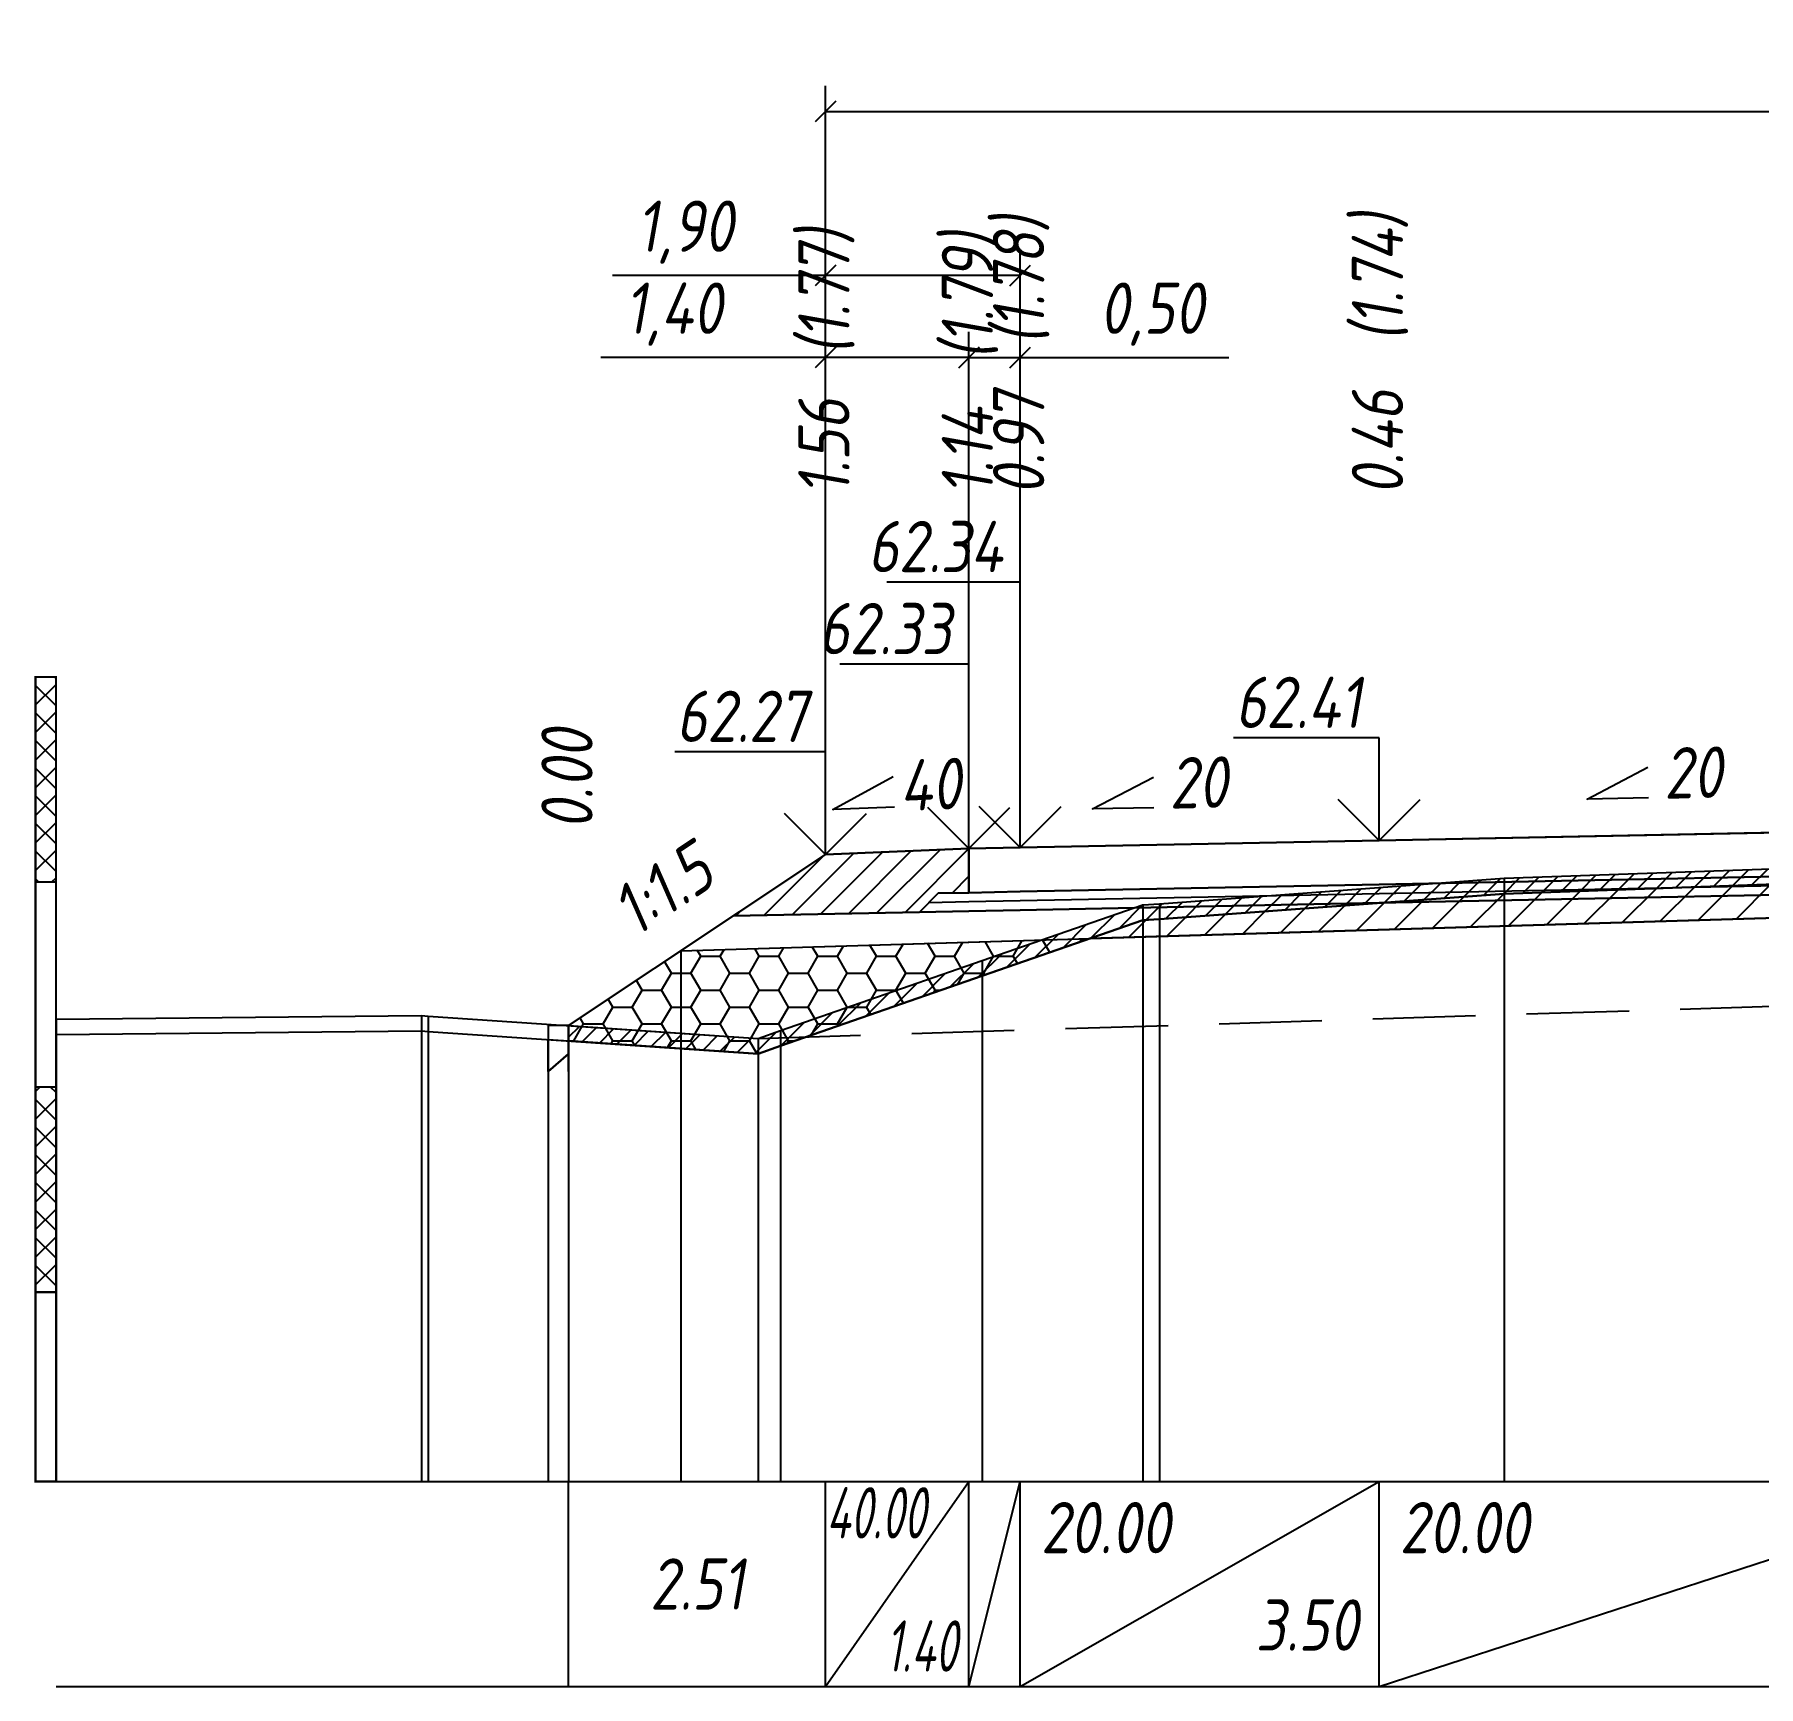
# Model space of a CAD drawing. Extents: x -717 to 1451, y -133302 to 233.
# Drawn here: x 78.9 to 163, y -2733 to -2652.4 of the extents above; entities that cross this region are included whole.
import ezdxf
from ezdxf.enums import TextEntityAlignment as Align

# ---------------------------------------------------------------- set-up
doc = ezdxf.new("R2010")
doc.units = 0
doc.linetypes.add('штриховая', pattern=[0.75, 0.5, -0.25])
for name, color, linetype in [('Интерполированный поперечник', 2, 'Continuous'), ('Код_514', 1, 'Continuous'), ('Контур_0', 7, 'Continuous'), ('Контур_2521', 7, 'Continuous'), ('Контур_2564', 7, 'Continuous'), ('Контур_2660', 7, 'Continuous'), ('Контур_2665', 7, 'Continuous'), ('Контур_400', 7, 'Continuous'), ('Контур_508', 7, 'Continuous'), ('Контур_512', 7, 'Continuous'), ('Контур_513', 7, 'Continuous'), ('Контур_818', 7, 'Continuous'), ('Красный поперечник', 1, 'Continuous'), ('Линейка абсолютных высот', 7, 'Continuous'), ('Объём_2501', 7, 'Continuous'), ('Объём_2564', 7, 'Continuous'), ('Объём_2650', 7, 'Continuous'), ('Объём_2660', 7, 'Continuous'), ('Объём_2661', 7, 'Continuous'), ('Объём_2663', 7, 'Continuous'), ('Объём_2665', 7, 'Continuous'), ('Объём_2666', 7, 'Continuous'), ('Откосы', 7, 'Continuous'), ('Отметки покрытия', 7, 'Continuous'), ('Рабочие отметки', 7, 'Continuous'), ('Рабочие отметки доп.', 7, 'Continuous'), ('Таблица', 7, 'Continuous'), ('Уклоны проезжей части', 7, 'Continuous'), ('Черный поперечник', 3, 'Continuous')]:
    doc.layers.add(name, color=color, linetype=linetype)
for name, color, linetype, true_color in [('Контур_2540', 2, 'Continuous', 0xffff00), ('Контур_2560', 2, 'Continuous', 0xffff00), ('Контур_2561', 7, 'Continuous', 0xff8040), ('Контур_2562', 3, 'Continuous', 0x00ff00), ('Контур_2563', 7, 'Continuous', 0xff8000), ('Контур_2570', 7, 'Continuous', 0x80ff00), ('Контур_2583', 3, 'Continuous', 0x00ff00), ('Контур_2736', 4, 'Continuous', 0x00ffff), ('Контур_2737', 4, 'Continuous', 0x00ffff), ('Контур_2738', 4, 'Continuous', 0x00ffff), ('Контур_2739', 4, 'Continuous', 0x00ffff), ('Контур_2741', 4, 'Continuous', 0x00ffff), ('Контур_2742', 4, 'Continuous', 0x00ffff), ('Контур_2743', 4, 'Continuous', 0x00ffff), ('Контур_2744', 7, 'Continuous', 0xa4ffff), ('Контур_2745', 7, 'Continuous', 0xa4ffff), ('Контур_2747', 4, 'Continuous', 0x00ffff), ('Контур_2748', 4, 'Continuous', 0x00ffff), ('Контур_2749', 4, 'Continuous', 0x00ffff), ('Контур_2750', 4, 'Continuous', 0x00ffff), ('Контур_2751', 4, 'Continuous', 0x00ffff), ('Контур_2752', 4, 'Continuous', 0x00ffff), ('Контур_402', 7, 'Continuous', 0xff6464), ('Контур_703', 4, 'Continuous', 0x00ffff), ('Контур_705', 4, 'Continuous', 0x00ffff), ('Контур_707', 4, 'Continuous', 0x00ffff), ('Контур_720', 131, 'Continuous', 0xaaffff), ('Объём_2500', 7, 'Continuous', 0xc0c0c0), ('Объём_2520', 7, 'Continuous', 0x80ffff), ('Объём_2540', 2, 'Continuous', 0xffff00), ('Объём_2560', 2, 'Continuous', 0xffff00), ('Объём_2561', 7, 'Continuous', 0xff8040), ('Объём_2562', 3, 'Continuous', 0x00ff00), ('Объём_2563', 7, 'Continuous', 0xff8000), ('Объём_2570', 7, 'Continuous', 0x80ff00), ('Объём_2580', 3, 'Continuous', 0x00ff00), ('Объём_2583', 3, 'Continuous', 0x00ff00), ('Объём_2593', 3, 'Continuous', 0x00ff00), ('Объём_2597', 3, 'Continuous', 0x00ff00), ('Объём_2600', 7, 'Continuous', 0x808000)]:
    doc.layers.add(name, color=color, linetype=linetype, true_color=true_color)
doc.styles.get("Standard").update_dxf_attribs({"font": 'txt', "height": 2.5})
doc.styles.add('М', font='romand.shx', dxfattribs={"width": 0.8, "oblique": 10, "height": 2.5})
doc.dimstyles.new('ISO-25', dxfattribs={"dimtxt": 2.5, "dimasz": 2.5, "dimexe": 1.25, "dimexo": 0.625, "dimtad": 1, "dimtxsty": 'Standard', "dimcen": 2.5, "dimadec": 0, "dimazin": 0, "dimtfac": 1, "dimtmove": 0, "dimatfit": 3, "dimfxl": 1, "dimarcsym": 0})

# ---------------------------------------------------------------- blocks, each defined once
blk = doc.blocks.new('_Oblique')
at = {"color": 0, "linetype": 'ByBlock', "lineweight": -2}
blk.add_line((-0.5, -0.5), (0.5, 0.5), dxfattribs=at)
blk = doc.blocks.new('*D57')
at = {"color": 0, "lineweight": -2, "transparency": 16777216}
for p, q in [((117.53, -2691.85), (117.53, -2666.93)), ((124.53, -2691.57), (124.53, -2666.93)), ((117.53, -2668.18), (106.58, -2668.18)), ((124.53, -2668.18), (117.53, -2668.18))]:
    blk.add_line(p, q, dxfattribs=at)
at = {"layer": 'Defpoints', "color": 0, "transparency": 16777216}
for p in [(124.53, -2668.18), (117.53, -2692.475), (124.53, -2692.195)]:
    blk.add_point(p, dxfattribs=at)
at = {"color": 0, "lineweight": -2, "transparency": 16777216, "rotation": 180}
blk.add_blockref('_Oblique', (117.53, -2668.18), dxfattribs=at)
at = {"color": 0, "lineweight": -2, "transparency": 16777216}
blk.add_blockref('_Oblique', (124.53, -2668.18), dxfattribs=at)
at = {"color": 0, "transparency": 16777216, "insert": (110.121, -2666.067), "char_height": 2.5, "width": 8.75, "attachment_point": 5, "style": 'М'}
blk.add_mtext('1,40', dxfattribs=at)
blk = doc.blocks.new('*D59')
at = {"color": 0, "lineweight": -2, "transparency": 16777216}
for p, q in [((124.53, -2691.57), (124.53, -2666.93)), ((127.03, -2691.52), (127.03, -2666.93)), ((124.53, -2668.18), (127.03, -2668.18)), ((127.03, -2668.18), (137.21, -2668.18))]:
    blk.add_line(p, q, dxfattribs=at)
at = {"layer": 'Defpoints', "color": 0, "transparency": 16777216}
for p in [(127.03, -2668.18), (124.53, -2692.195), (127.03, -2692.145)]:
    blk.add_point(p, dxfattribs=at)
at = {"color": 0, "lineweight": -2, "transparency": 16777216, "rotation": 180}
blk.add_blockref('_Oblique', (124.53, -2668.18), dxfattribs=at)
at = {"color": 0, "lineweight": -2, "transparency": 16777216}
blk.add_blockref('_Oblique', (127.03, -2668.18), dxfattribs=at)
at = {"color": 0, "transparency": 16777216, "insert": (133.448, -2666.067), "char_height": 2.5, "width": 9.16667, "attachment_point": 5, "style": 'М'}
blk.add_mtext('0,50', dxfattribs=at)
blk = doc.blocks.new('*D62')
at = {"color": 0, "lineweight": -2, "transparency": 16777216}
for p, q in [((117.53, -2691.85), (117.53, -2662.93)), ((127.03, -2691.52), (127.03, -2662.93)), ((117.53, -2664.18), (107.145, -2664.18)), ((127.03, -2664.18), (117.53, -2664.18))]:
    blk.add_line(p, q, dxfattribs=at)
at = {"layer": 'Defpoints', "color": 0, "transparency": 16777216}
for p in [(127.03, -2664.18), (117.53, -2692.475), (127.03, -2692.145)]:
    blk.add_point(p, dxfattribs=at)
at = {"color": 0, "lineweight": -2, "transparency": 16777216, "rotation": 180}
blk.add_blockref('_Oblique', (117.53, -2664.18), dxfattribs=at)
at = {"color": 0, "lineweight": -2, "transparency": 16777216}
blk.add_blockref('_Oblique', (127.03, -2664.18), dxfattribs=at)
at = {"color": 0, "transparency": 16777216, "insert": (110.685, -2662.067), "char_height": 2.5, "width": 8.75, "attachment_point": 5, "style": 'М'}
blk.add_mtext('1,90', dxfattribs=at)
blk = doc.blocks.new('*D63')
at = {"color": 0, "lineweight": -2, "transparency": 16777216}
for p, q in [((117.53, -2691.85), (117.53, -2654.93)), ((233.03, -2691.85), (233.03, -2654.93)), ((117.53, -2656.18), (233.03, -2656.18))]:
    blk.add_line(p, q, dxfattribs=at)
at = {"layer": 'Defpoints', "color": 0, "transparency": 16777216}
for p in [(233.03, -2656.18), (117.53, -2692.475), (233.03, -2692.475)]:
    blk.add_point(p, dxfattribs=at)
at = {"color": 0, "lineweight": -2, "transparency": 16777216, "rotation": 180}
blk.add_blockref('_Oblique', (117.53, -2656.18), dxfattribs=at)
at = {"color": 0, "lineweight": -2, "transparency": 16777216}
blk.add_blockref('_Oblique', (233.03, -2656.18), dxfattribs=at)
at = {"color": 0, "transparency": 16777216, "insert": (175.28, -2654.067), "char_height": 2.5, "width": 11.25, "attachment_point": 5, "style": 'М'}
blk.add_mtext('23,10', dxfattribs=at)

msp = doc.modelspace()

# ---------------------------------------------------------------- hatches: boundary and pattern name
at = {"layer": 'Линейка абсолютных высот'}
h = msp.add_hatch(dxfattribs=at)
h.set_pattern_fill('ANSI37', scale=0.3, style=0)
h.paths.add_polyline_path([(80, -2693.766), (80, -2683.766), (79, -2683.766), (79, -2693.766)])
h = msp.add_hatch(dxfattribs=at)
h.set_pattern_fill('ANSI37', scale=0.3, style=0)
h.paths.add_polyline_path([(80, -2713.766), (80, -2703.766), (79, -2703.766), (79, -2713.766)])
at = {"layer": 'Объём_2563'}
h = msp.add_hatch(dxfattribs=at)
h.set_pattern_fill('ANSI31', color=256, scale=0.3)
h.paths.add_polyline_path([(123.03, -2694.313), (124.53, -2694.283), (124.53, -2692.133), (117.53, -2692.413), (113.03, -2695.413), (122.111, -2695.231)])
at = {"layer": 'Объём_2570'}
h = msp.add_hatch(dxfattribs=at)
h.set_pattern_fill('ANSI31', color=256, scale=0.2)
h.paths.add_polyline_path([(175.28, -2693.465), (150.638, -2694.333), (133.83, -2695.571), (133.004, -2695.618), (125.174, -2698.342), (115.331, -2701.747), (114.248, -2702.137), (105, -2701.516), (105, -2700.766), (114.248, -2701.387), (115.331, -2700.997), (125.174, -2697.592), (133.004, -2694.868), (133.83, -2694.821), (150.638, -2693.583), (175.28, -2692.715)])
at = {"layer": 'Объём_2600'}
h = msp.add_hatch(dxfattribs=at)
h.set_pattern_fill('ANSI31', color=6, scale=0.4)
h.paths.add_polyline_path([(133.83, -2695.571), (150.638, -2694.333), (175.28, -2693.465), (175.28, -2695.168), (130.431, -2696.513), (133.004, -2695.618)])
h = msp.add_hatch(dxfattribs=at)
h.set_pattern_fill('HONEY', color=5, scale=0.3)
h.paths.add_polyline_path([(125.174, -2698.342), (115.331, -2701.747), (114.248, -2702.137), (105, -2701.516), (105, -2700.766), (110.481, -2697.112), (130.431, -2696.513)])
h = msp.add_hatch(dxfattribs=at)
h.set_pattern_fill('ANSI31', color=6, scale=0.4)
h.paths.add_polyline_path([(104, -2701.449), (105, -2701.516), (105, -2702.15), (104, -2703)])

# ---------------------------------------------------------------- linework, layer by layer
at = {"layer": 'Интерполированный поперечник', "linetype": 'штриховая', "ltscale": 10, "flags": 128}
msp.add_lwpolyline([(114.248, -2701.387), (246.697, -2697.19)], dxfattribs=at)
at = {"layer": 'Код_514'}
for p, q in [((105, -2733), (105, -2723)), ((117.53, -2733), (117.53, -2723)), ((117.53, -2733), (124.53, -2723)), ((124.53, -2733), (124.53, -2723)), ((124.53, -2733), (127.03, -2723)), ((127.03, -2733), (127.03, -2723)), ((127.03, -2733), (144.53, -2723)), ((144.53, -2733), (144.53, -2723)), ((144.53, -2733), (175.28, -2723))]:
    msp.add_line(p, q, dxfattribs=at)
at = {"layer": 'Контур_0', "flags": 128}
for points in [[(175.28, -2691.118), (144.53, -2691.733), (127.03, -2692.083), (127.03, -2692.083), (127.03, -2692.083), (127.03, -2692.083), (127.03, -2692.083), (124.53, -2692.133), (124.53, -2694.283), (127.03, -2694.233), (127.03, -2694.233), (127.03, -2694.233), (127.03, -2694.233), (127.03, -2694.233), (127.03, -2694.233), (144.53, -2693.883), (175.28, -2693.268), (175.28, -2691.118)], [(117.53, -2692.413), (105, -2700.766), (105, -2700.766), (105, -2700.766), (105, -2700.766), (105, -2700.766), (105, -2700.766), (105, -2700.766), (105, -2700.766), (105, -2700.766), (105, -2700.766), (105, -2700.766), (105, -2700.766), (105, -2700.766), (105, -2700.766), (105, -2703)], [(117.53, -2692.413), (105, -2700.766), (105, -2700.766), (105, -2700.766), (105, -2700.766), (105, -2700.766), (105, -2700.766), (105, -2700.766), (105, -2700.766), (105, -2700.766), (105, -2700.766), (105, -2700.766), (105, -2700.766), (105, -2700.766), (105, -2700.766), (105, -2703), (105, -2703), (105, -2700.766), (105, -2700.766), (105, -2700.766), (105, -2700.766), (105, -2700.766), (105, -2700.766), (105, -2700.766), (105, -2700.766), (105, -2700.766), (105, -2700.766), (105, -2700.766), (105, -2700.766), (105, -2700.766)], [(117.53, -2692.413), (117.53, -2692.413)], [(175.28, -2693.268), (144.53, -2693.883), (127.03, -2694.233), (127.03, -2694.233), (127.03, -2694.233), (127.03, -2694.233), (127.03, -2694.233), (127.03, -2694.233), (124.53, -2694.283), (123.03, -2694.313), (122.111, -2695.231), (124.53, -2695.183), (127.03, -2695.133), (127.03, -2695.133), (127.03, -2695.133), (127.03, -2695.133), (127.03, -2695.133), (127.03, -2695.133), (144.53, -2694.783), (175.28, -2694.168), (175.28, -2693.268)], [(113.03, -2695.413), (122.111, -2695.231), (123.03, -2694.313), (124.53, -2694.283)]]:
    msp.add_lwpolyline(points, dxfattribs=at)
at = {"layer": 'Контур_2521', "color": 250, "flags": 128}
msp.add_lwpolyline([(175.28, -2693.718), (144.53, -2694.333), (127.03, -2694.683), (127.03, -2694.683), (127.03, -2694.683), (127.03, -2694.683), (127.03, -2694.683), (127.03, -2694.683), (124.53, -2694.733), (122.57, -2694.772)], dxfattribs=at)
at = {"layer": 'Контур_2540', "flags": 128}
msp.add_lwpolyline([(144.53, -2694.783), (127.03, -2695.133), (124.53, -2695.183), (122.111, -2695.231), (113.03, -2695.413), (110.481, -2697.112), (175.28, -2695.168), (175.28, -2694.168), (144.53, -2694.783)], dxfattribs=at)
at = {"layer": 'Контур_2560', "flags": 128}
msp.add_lwpolyline([(117.53, -2692.413), (117.53, -2692.413), (117.53, -2692.413), (124.53, -2692.133)], dxfattribs=at)
at = {"layer": 'Контур_2561', "flags": 128}
msp.add_lwpolyline([(124.53, -2692.133), (124.53, -2692.133), (117.53, -2692.413), (117.53, -2692.413), (124.53, -2692.133)], dxfattribs=at)
at = {"layer": 'Контур_2562', "flags": 128}
msp.add_lwpolyline([(117.53, -2692.413), (117.53, -2692.413), (117.53, -2692.413), (117.53, -2692.413), (117.53, -2692.413)], dxfattribs=at)
at = {"layer": 'Контур_2563', "flags": 128}
msp.add_lwpolyline([(123.03, -2694.313), (124.53, -2694.283), (124.53, -2692.133), (117.53, -2692.413), (113.03, -2695.413), (122.111, -2695.231), (123.03, -2694.313)], dxfattribs=at)
at = {"layer": 'Контур_2564', "flags": 128}
msp.add_lwpolyline([(117.53, -2692.413), (124.53, -2692.133)], dxfattribs=at)
at = {"layer": 'Контур_2570', "flags": 128}
msp.add_lwpolyline([(80, -2701.2), (97.821, -2701.027), (98.158, -2701.056), (114.248, -2702.137), (115.331, -2701.747), (125.174, -2698.342), (133.004, -2695.618), (133.83, -2695.571), (150.638, -2694.333), (175.28, -2693.465), (176.159, -2693.434), (176.778, -2693.411), (202.936, -2693.152), (203.255, -2693.151), (216.691, -2693.675), (225.475, -2694.02), (243.31, -2697.365), (246.697, -2697.94), (251.087, -2697.184), (283.287, -2690.429)], dxfattribs=at)
at = {"layer": 'Контур_2583', "flags": 128}
msp.add_lwpolyline([(104, -2703), (105, -2702.15), (105, -2700.766), (104, -2700.766), (104, -2703)], dxfattribs=at)
at = {"layer": 'Контур_2660', "flags": 128}
msp.add_lwpolyline([(110.481, -2697.112), (175.28, -2695.168)], dxfattribs=at)
at = {"layer": 'Контур_2665', "flags": 128}
msp.add_lwpolyline([(117.53, -2692.413), (117.53, -2692.413)], dxfattribs=at)
at = {"layer": 'Контур_2736', "flags": 128}
msp.add_lwpolyline([(117.53, -2692.413), (105, -2700.766)], dxfattribs=at)
at = {"layer": 'Контур_2737', "flags": 128}
msp.add_lwpolyline([(105, -2700.766), (105, -2700.766)], dxfattribs=at)
at = {"layer": 'Контур_2738', "flags": 128}
msp.add_lwpolyline([(105, -2700.766), (105, -2700.766)], dxfattribs=at)
at = {"layer": 'Контур_2739', "flags": 128}
msp.add_lwpolyline([(105, -2700.766), (105, -2700.766)], dxfattribs=at)
at = {"layer": 'Контур_2741', "flags": 128}
msp.add_lwpolyline([(105, -2700.766), (105, -2700.766)], dxfattribs=at)
at = {"layer": 'Контур_2742', "flags": 128}
msp.add_lwpolyline([(105, -2700.766), (105, -2700.766)], dxfattribs=at)
at = {"layer": 'Контур_2743', "flags": 128}
msp.add_lwpolyline([(105, -2700.766), (105, -2700.766)], dxfattribs=at)
at = {"layer": 'Контур_2744', "flags": 128}
msp.add_lwpolyline([(105, -2700.766), (105, -2700.766)], dxfattribs=at)
msp.add_lwpolyline([(105, -2700.766), (105, -2700.766)], dxfattribs=at)
msp.add_lwpolyline([(105, -2700.766), (105, -2700.766)], dxfattribs=at)
msp.add_lwpolyline([(105, -2700.766), (105, -2700.766)], dxfattribs=at)
msp.add_lwpolyline([(105, -2700.766), (105, -2700.766)], dxfattribs=at)
msp.add_lwpolyline([(105, -2700.766), (105, -2700.766)], dxfattribs=at)
at = {"layer": 'Контур_2745', "flags": 128}
msp.add_lwpolyline([(105, -2700.766), (105, -2700.766)], dxfattribs=at)
msp.add_lwpolyline([(105, -2700.766), (105, -2700.766)], dxfattribs=at)
msp.add_lwpolyline([(105, -2700.766), (105, -2700.766)], dxfattribs=at)
msp.add_lwpolyline([(105, -2700.766), (105, -2700.766)], dxfattribs=at)
msp.add_lwpolyline([(105, -2700.766), (105, -2700.766)], dxfattribs=at)
msp.add_lwpolyline([(105, -2700.766), (105, -2700.766)], dxfattribs=at)
at = {"layer": 'Контур_2747', "flags": 128}
msp.add_lwpolyline([(105, -2700.766), (105, -2700.766)], dxfattribs=at)
at = {"layer": 'Контур_2748', "flags": 128}
msp.add_lwpolyline([(105, -2700.766), (105, -2700.766)], dxfattribs=at)
at = {"layer": 'Контур_2749', "flags": 128}
msp.add_lwpolyline([(105, -2700.766), (105, -2700.766)], dxfattribs=at)
at = {"layer": 'Контур_2750', "flags": 128}
msp.add_lwpolyline([(105, -2700.766), (105, -2700.766)], dxfattribs=at)
at = {"layer": 'Контур_2751', "flags": 128}
msp.add_lwpolyline([(105, -2700.766), (105, -2700.766)], dxfattribs=at)
at = {"layer": 'Контур_2752', "flags": 128}
msp.add_lwpolyline([(105, -2700.766), (105, -2700.766)], dxfattribs=at)
at = {"layer": 'Контур_400', "flags": 128}
msp.add_lwpolyline([(124.53, -2692.133), (127.03, -2692.083), (127.03, -2692.083), (127.03, -2692.083), (127.03, -2692.083), (127.03, -2692.083), (127.03, -2692.083), (144.53, -2691.733), (175.28, -2691.118)], dxfattribs=at)
at = {"layer": 'Контур_402', "flags": 128}
msp.add_lwpolyline([(110.481, -2697.112), (175.28, -2695.168), (240.078, -2697.112)], dxfattribs=at)
at = {"layer": 'Контур_508', "flags": 128}
msp.add_lwpolyline([(104, -2703), (105, -2702.15), (105, -2700.766), (110.481, -2697.112), (175.28, -2695.168), (240.078, -2697.112), (242.791, -2698.921), (242.791, -2700.122), (246.239, -2702.421), (246.541, -2702.421), (248.541, -2702.421), (248.844, -2702.421), (252.291, -2700.122), (252.291, -2698.921), (258.287, -2694.923)], dxfattribs=at)
at = {"layer": 'Контур_512', "flags": 128}
msp.add_lwpolyline([(104, -2703), (105, -2702.15), (105, -2700.766), (110.481, -2697.112), (175.28, -2695.168), (240.078, -2697.112), (242.791, -2698.921), (242.791, -2700.122), (246.239, -2702.421), (246.541, -2702.421), (248.541, -2702.421), (248.844, -2702.421), (252.291, -2700.122), (252.291, -2698.921), (258.287, -2694.923)], dxfattribs=at)
at = {"layer": 'Контур_513', "flags": 128}
msp.add_lwpolyline([(104, -2703), (105, -2702.15), (105, -2700.766), (110.481, -2697.112), (175.28, -2695.168), (240.078, -2697.112), (242.791, -2698.921), (242.791, -2700.122), (246.239, -2702.421), (246.541, -2702.421), (248.541, -2702.421), (248.844, -2702.421), (252.291, -2700.122), (252.291, -2698.921), (258.287, -2694.923)], dxfattribs=at)
at = {"layer": 'Контур_703', "flags": 128}
for points in [[(117.53, -2692.413), (105, -2700.766)], [(105, -2700.766), (105, -2703)]]:
    msp.add_lwpolyline(points, dxfattribs=at)
at = {"layer": 'Контур_705', "flags": 128}
msp.add_lwpolyline([(105, -2700.766), (105, -2700.766)], dxfattribs=at)
at = {"layer": 'Контур_707', "flags": 128}
msp.add_lwpolyline([(105, -2703), (105, -2700.766)], dxfattribs=at)
at = {"layer": 'Контур_720', "flags": 128}
msp.add_lwpolyline([(105, -2703), (105, -2703)], dxfattribs=at)
at = {"layer": 'Контур_818', "flags": 128}
msp.add_lwpolyline([(105, -2701.516), (114.248, -2702.137), (115.331, -2701.747), (125.174, -2698.342), (133.004, -2695.618), (133.83, -2695.571), (150.638, -2694.333), (175.28, -2693.465), (176.159, -2693.434), (176.778, -2693.411), (202.936, -2693.152), (203.255, -2693.151), (216.691, -2693.675), (225.475, -2694.02), (243.31, -2697.365), (246.697, -2697.94), (251.087, -2697.184), (258.287, -2695.673)], dxfattribs=at)
at = {"layer": 'Красный поперечник'}
for p, q in [((144.53, -2691.733), (175.28, -2691.118)), ((105, -2700.766), (117.53, -2692.413)), ((117.53, -2692.413), (124.53, -2692.133)), ((124.53, -2692.133), (127.03, -2692.083)), ((127.03, -2692.083), (144.53, -2691.733)), ((110.481, -2697.112), (110.481, -2723)), ((105, -2700.766), (105, -2723)), ((105, -2702.15), (105, -2723)), ((104, -2703), (104, -2723))]:
    msp.add_line(p, q, dxfattribs=at)
at = {"layer": 'Линейка абсолютных высот', "color": 7, "const_width": 0.1, "flags": 128}
for points in [[(80, -2693.766), (80, -2683.766), (79, -2683.766), (79, -2693.766), (80, -2693.766)], [(80, -2703.766), (80, -2693.766), (79, -2693.766), (79, -2703.766), (80, -2703.766)], [(80, -2713.766), (80, -2703.766), (79, -2703.766), (79, -2713.766), (80, -2713.766)], [(80, -2723), (80, -2713.766), (79, -2713.766), (79, -2723), (80, -2723)]]:
    msp.add_lwpolyline(points, dxfattribs=at)
at = {"layer": 'Объём_2500', "flags": 128}
msp.add_lwpolyline([(175.28, -2691.118), (144.53, -2691.733), (127.03, -2692.083), (127.03, -2692.083), (127.03, -2692.083), (127.03, -2692.083), (127.03, -2692.083), (124.53, -2692.133), (124.53, -2694.283), (127.03, -2694.233), (127.03, -2694.233), (127.03, -2694.233), (127.03, -2694.233), (127.03, -2694.233), (127.03, -2694.233), (144.53, -2693.883), (175.28, -2693.268), (175.28, -2691.118)], dxfattribs=at)
at = {"layer": 'Объём_2501', "flags": 128}
msp.add_lwpolyline([(124.53, -2692.133), (127.03, -2692.083), (127.03, -2692.083), (127.03, -2692.083), (127.03, -2692.083), (127.03, -2692.083), (127.03, -2692.083), (144.53, -2691.733), (175.28, -2691.118)], dxfattribs=at)
at = {"layer": 'Объём_2520', "color": 250, "flags": 128}
msp.add_lwpolyline([(175.28, -2693.268), (144.53, -2693.883), (127.03, -2694.233), (127.03, -2694.233), (127.03, -2694.233), (127.03, -2694.233), (127.03, -2694.233), (127.03, -2694.233), (124.53, -2694.283), (123.03, -2694.313), (122.111, -2695.231), (124.53, -2695.183), (127.03, -2695.133), (127.03, -2695.133), (127.03, -2695.133), (127.03, -2695.133), (127.03, -2695.133), (127.03, -2695.133), (144.53, -2694.783), (175.28, -2694.168), (175.28, -2693.268)], dxfattribs=at)
at = {"layer": 'Объём_2540', "flags": 128}
msp.add_lwpolyline([(144.53, -2694.783), (127.03, -2695.133), (124.53, -2695.183), (122.111, -2695.231), (113.03, -2695.413), (110.481, -2697.112), (175.28, -2695.168), (175.28, -2694.168), (144.53, -2694.783)], dxfattribs=at)
at = {"layer": 'Объём_2560', "flags": 128}
msp.add_lwpolyline([(117.53, -2692.413), (117.53, -2692.413), (117.53, -2692.413), (124.53, -2692.133)], dxfattribs=at)
at = {"layer": 'Объём_2561', "flags": 128}
msp.add_lwpolyline([(124.53, -2692.133), (124.53, -2692.133), (117.53, -2692.413), (117.53, -2692.413), (124.53, -2692.133)], dxfattribs=at)
at = {"layer": 'Объём_2562', "flags": 128}
msp.add_lwpolyline([(117.53, -2692.413), (117.53, -2692.413), (117.53, -2692.413), (117.53, -2692.413), (117.53, -2692.413)], dxfattribs=at)
at = {"layer": 'Объём_2563', "color": 250, "flags": 128}
msp.add_lwpolyline([(123.03, -2694.313), (124.53, -2694.283), (124.53, -2692.133), (117.53, -2692.413), (113.03, -2695.413), (122.111, -2695.231), (123.03, -2694.313)], dxfattribs=at)
at = {"layer": 'Объём_2564', "flags": 128}
msp.add_lwpolyline([(117.53, -2692.413), (124.53, -2692.133)], dxfattribs=at)
at = {"layer": 'Объём_2570', "flags": 128}
msp.add_lwpolyline([(175.28, -2693.465), (150.638, -2694.333), (133.83, -2695.571), (133.004, -2695.618), (125.174, -2698.342), (115.331, -2701.747), (114.248, -2702.137), (105, -2701.516), (105, -2700.766), (114.248, -2701.387), (115.331, -2700.997), (125.174, -2697.592), (133.004, -2694.868), (133.83, -2694.821), (150.638, -2693.583), (175.28, -2692.715), (175.28, -2693.465), (175.28, -2693.465)], dxfattribs=at)
at = {"layer": 'Объём_2580', "flags": 128}
msp.add_lwpolyline([(117.53, -2692.413), (117.53, -2692.413)], dxfattribs=at)
at = {"layer": 'Объём_2583', "flags": 128}
msp.add_lwpolyline([(104, -2703), (105, -2702.15), (105, -2700.766), (104, -2700.766), (104, -2703)], dxfattribs=at)
at = {"layer": 'Объём_2593', "flags": 128}
msp.add_lwpolyline([(105, -2700.766), (105, -2703), (105, -2700.766)], dxfattribs=at)
at = {"layer": 'Объём_2597', "flags": 128}
msp.add_lwpolyline([(105, -2700.766), (105, -2703), (105, -2700.766)], dxfattribs=at)
at = {"layer": 'Объём_2600', "color": 5, "flags": 128}
msp.add_lwpolyline([(125.174, -2698.342), (115.331, -2701.747), (114.248, -2702.137), (105, -2701.516), (105, -2700.766), (110.481, -2697.112), (130.431, -2696.513), (125.174, -2698.342), (125.174, -2698.342)], dxfattribs=at)
at = {"layer": 'Объём_2650', "color": 6, "flags": 128}
for points in [[(133.83, -2695.571), (150.638, -2694.333), (175.28, -2693.465), (175.28, -2695.168), (130.431, -2696.513), (133.004, -2695.618), (133.83, -2695.571), (133.83, -2695.571)], [(104, -2701.449), (105, -2701.516), (105, -2702.15), (104, -2703), (104, -2701.449), (104, -2701.449)]]:
    msp.add_lwpolyline(points, dxfattribs=at)
at = {"layer": 'Объём_2660', "flags": 128}
msp.add_lwpolyline([(110.481, -2697.112), (175.28, -2695.168)], dxfattribs=at)
at = {"layer": 'Объём_2661', "flags": 128}
msp.add_lwpolyline([(117.53, -2692.413), (105, -2700.766)], dxfattribs=at)
at = {"layer": 'Объём_2663', "flags": 128}
msp.add_lwpolyline([(105, -2700.766), (105, -2703), (105, -2700.766)], dxfattribs=at)
at = {"layer": 'Объём_2665', "flags": 128}
msp.add_lwpolyline([(117.53, -2692.413), (117.53, -2692.413)], dxfattribs=at)
at = {"layer": 'Объём_2666', "flags": 128}
msp.add_lwpolyline([(117.53, -2692.413), (105, -2700.766)], dxfattribs=at)
at = {"layer": 'Откосы', "color": 1, "flags": 128}
for points in [[(157.679, -2689.658), (154.679, -2689.718), (157.649, -2688.159)], [(120.891, -2690.114), (117.893, -2690.234), (120.831, -2688.615)], [(133.554, -2690.141), (130.554, -2690.201), (133.524, -2688.641)]]:
    msp.add_lwpolyline(points, dxfattribs=at)
at = {"layer": 'Отметки покрытия', "color": 1}
for p, q in [((127.03, -2679.133), (120.53, -2679.133)), ((127.03, -2692.083), (127.03, -2679.133)), ((124.53, -2683.133), (118.23, -2683.133)), ((124.53, -2692.133), (124.53, -2683.133)), ((117.53, -2687.413), (110.18, -2687.413)), ((117.53, -2692.413), (117.53, -2687.413)), ((144.53, -2686.733), (137.43, -2686.733)), ((144.53, -2691.733), (144.53, -2686.733)), ((144.53, -2691.733), (142.53, -2689.733)), ((144.53, -2691.733), (146.53, -2689.733)), ((117.53, -2692.413), (115.53, -2690.413)), ((117.53, -2692.413), (119.53, -2690.413)), ((124.53, -2692.133), (122.53, -2690.133)), ((124.53, -2692.133), (126.53, -2690.133)), ((127.03, -2692.083), (125.03, -2690.083)), ((127.03, -2692.083), (129.03, -2690.083))]:
    msp.add_line(p, q, dxfattribs=at)
at = {"layer": 'Таблица'}
for p, q in [((80, -2723), (283.287, -2723)), ((80, -2733), (283.287, -2733))]:
    msp.add_line(p, q, dxfattribs=at)
at = {"layer": 'Черный поперечник', "color": 7}
for p, q in [((150.638, -2693.583), (150.638, -2723)), ((133.004, -2694.868), (133.004, -2723)), ((133.83, -2694.821), (133.83, -2723)), ((125.174, -2697.592), (125.174, -2723)), ((80, -2700.45), (80, -2723)), ((97.821, -2700.277), (97.821, -2723)), ((98.158, -2700.306), (98.158, -2723)), ((114.248, -2701.387), (114.248, -2723)), ((115.331, -2700.997), (115.331, -2723))]:
    msp.add_line(p, q, dxfattribs=at)
at = {"layer": 'Черный поперечник', "flags": 128}
msp.add_lwpolyline([(80, -2700.45), (97.821, -2700.277), (98.158, -2700.306), (114.248, -2701.387), (115.331, -2700.997), (125.174, -2697.592), (133.004, -2694.868), (133.83, -2694.821), (150.638, -2693.583), (175.28, -2692.715), (176.159, -2692.684), (176.778, -2692.661), (202.936, -2692.402), (203.255, -2692.401), (216.691, -2692.925), (225.475, -2693.27), (243.31, -2696.615), (246.697, -2697.19), (251.087, -2696.434), (283.287, -2689.679)], dxfattribs=at)

# ---------------------------------------------------------------- texts
at = {"layer": 'Код_514', "style": 'М', "oblique": 10}
for s, width, p in [('40.00', 0.6, (117.566, -2723.277)), ('20.00', 0.8, (128.03, -2724)), ('20.00', 0.8, (145.53, -2724))]:
    msp.add_text(s, height=2.5, dxfattribs=dict(at, width=width)).set_placement(p, align=Align.TOP_LEFT)
at = {"layer": 'Код_514', "style": 'М', "oblique": 10, "width": 0.8}
msp.add_text('2.51', height=2.5, dxfattribs=at).set_placement((111.265, -2728), align=Align.MIDDLE_CENTER)
at = {"layer": 'Код_514', "style": 'М', "oblique": 10}
for s, width, p in [('3.50', 0.8, (143.53, -2732)), ('1.40', 0.6, (123.951, -2733.024))]:
    msp.add_text(s, height=2.5, dxfattribs=dict(at, width=width)).set_placement(p, align=Align.BOTTOM_RIGHT)
at = {"layer": 'Отметки покрытия', "color": 1, "style": 'М', "oblique": 10, "width": 0.8}
for s, p in [('62.34', (126.171, -2679.401)), ('62.33', (123.671, -2683.401)), ('62.41', (143.671, -2687.001)), ('62.27', (116.671, -2687.681))]:
    msp.add_text(s, height=2.5, dxfattribs=at).set_placement(p, align=Align.BOTTOM_RIGHT)
at = {"layer": 'Рабочие отметки', "color": 1, "style": 'М', "oblique": 10, "width": 0.8}
for s, p in [('0.97', (126.952, -2674.883)), ('0.46', (144.452, -2674.883)), ('1.56', (117.452, -2674.883)), ('1.14', (124.452, -2674.883)), ('0.00', (104.922, -2691.197))]:
    msp.add_text(s, height=2.5, rotation=90, dxfattribs=at).set_placement(p, align=Align.MIDDLE_LEFT)
at = {"layer": 'Рабочие отметки доп.', "color": 1, "style": 'М', "oblique": 10, "width": 0.8}
for s, p in [('(1.78)', (126.952, -2667.533)), ('(1.74)', (144.452, -2667.383)), ('(1.77)', (117.452, -2668.033)), ('(1.79)', (124.452, -2668.283))]:
    msp.add_text(s, height=2.5, rotation=90, dxfattribs=at).set_placement(p, align=Align.MIDDLE_LEFT)
at = {"layer": 'Уклоны проезжей части', "color": 1, "style": 'М', "oblique": 10, "width": 0.8}
for s, rotation, p in [('20', 1.14576, (159.885, -2690.425)), ('40', 2.29061, (122.722, -2691.002)), ('20', 1.14576, (135.76, -2690.908)), ('1:1.5', 33.69007, (110.71, -2695.757))]:
    msp.add_text(s, height=2.5, rotation=rotation, dxfattribs=at).set_placement(p, align=Align.BOTTOM_CENTER)

# ---------------------------------------------------------------- dimensions: what is measured, and where the dimension line sits
at = {"color": 5}
dim = msp.add_linear_dim(base=(233.03, -2656.18), p1=(117.53, -2692.475), p2=(233.03, -2692.475), angle=180, dimstyle='ISO-25', override={"dimasz": 1, "dimlfac": 0.2, "dimzin": 0, "dimtxsty": 'М', "dimblk1": 'Oblique', "dimblk2": 'Oblique', "dimsah": 1}, dxfattribs=at)
dim.commit()
dim.dimension.update_dxf_attribs({"geometry": '*D63', "text_midpoint": (175.28, -2654.067)})
for base, p1, p2, picture, middle in [((127.03, -2664.18), (117.53, -2692.475), (127.03, -2692.145), '*D62', (110.685, -2664.18)), ((124.53, -2668.18), (117.53, -2692.475), (124.53, -2692.195), '*D57', (110.121, -2668.18)), ((127.03, -2668.18), (124.53, -2692.195), (127.03, -2692.145), '*D59', (133.448, -2668.18))]:
    dim = msp.add_linear_dim(base=base, p1=p1, p2=p2, angle=180, dimstyle='ISO-25', override={"dimasz": 1, "dimlfac": 0.2, "dimzin": 0, "dimtxsty": 'М', "dimblk1": 'Oblique', "dimblk2": 'Oblique', "dimsah": 1}, dxfattribs=at)
    dim.commit()
    dim.dimension.update_dxf_attribs({"geometry": picture, "text_midpoint": middle, "dimtype": 160})

doc.saveas('drawing.dxf')
